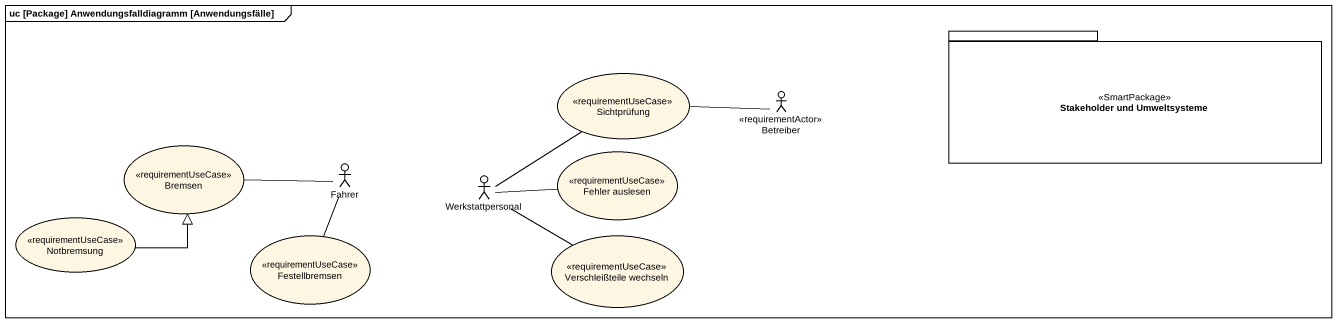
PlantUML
@startuml
mainframe uc [Package] Anwendungsfalldiagramm [Anwendungsfälle]
package "Stakeholder und Umweltsysteme" as Stakeholder_und <<SmartPackage>> {
}
usecase Sichtprüfung <<requirementUseCase>>
actor Betreiber <<requirementActor>>
usecase Bremsen <<requirementUseCase>>
actor Fahrer
actor Werkstattpersonal
usecase "Fehler auslesen" as Fehler_auslesen <<requirementUseCase>>
usecase Notbremsung <<requirementUseCase>>
usecase Festellbremsen <<requirementUseCase>>
usecase "Verschleißteile wechseln" as Verschleißteile_wechseln <<requirementUseCase>>
Betreiber -left- Sichtprüfung
Fahrer -left- Bremsen
Fahrer -- Festellbremsen
Werkstattpersonal -up- Sichtprüfung
Werkstattpersonal -right- Fehler_auslesen
Werkstattpersonal -right- Verschleißteile_wechseln
Notbremsung -up-|> Bremsen
@enduml
